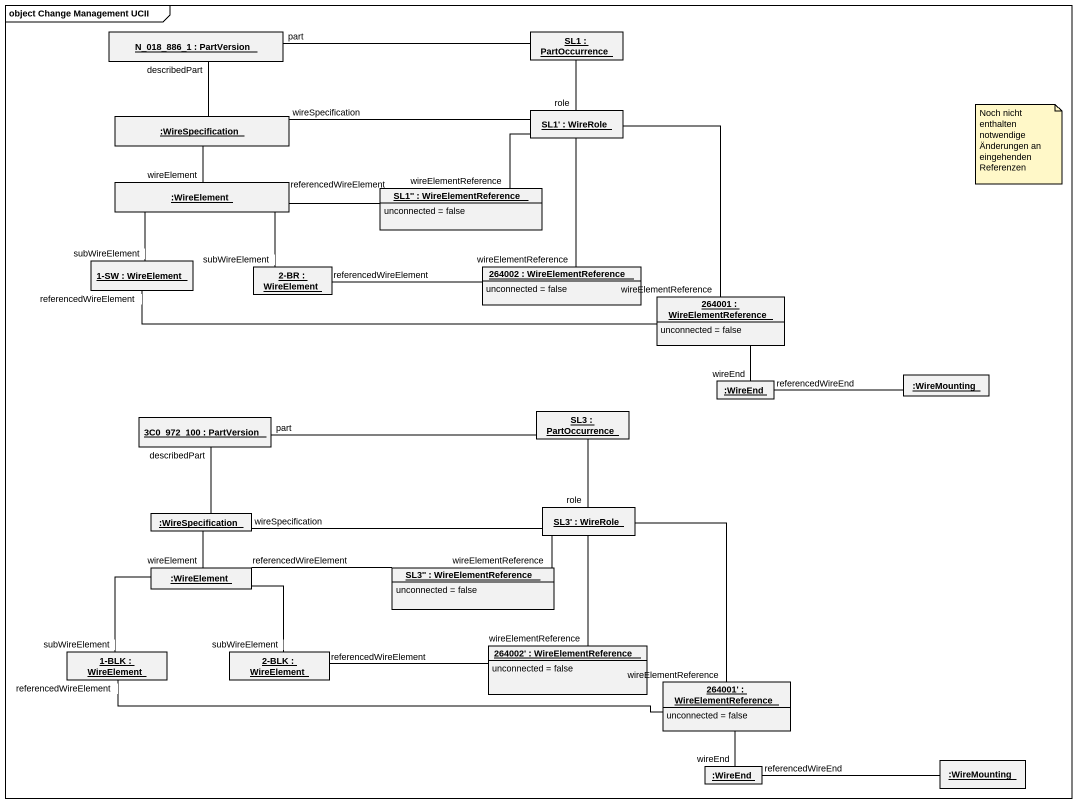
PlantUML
@startuml
mainframe object Change Management UCII
hide circle
hide empty members
object "N_018_886_1 : PartVersion" as N_018_886_1
object "SL1 : PartOccurrence" as SL1
object ":WireSpecification" as WireSpecification
object "SL1' : WireRole" as SL1_2
object ":WireElement" as WireElement
object "SL1'' : WireElementReference" as SL1_3 {
  unconnected = false
}
object "1-SW : WireElement" as o1_SW
object "2-BR : WireElement" as o2_BR
object "264002 : WireElementReference" as o264002 {
  unconnected = false
}
object "264001 : WireElementReference" as o264001 {
  unconnected = false
}
object ":WireMounting" as WireMounting
object "SL3 : PartOccurrence" as SL3
object ":WireEnd" as WireEnd
object "3C0_972_100 : PartVersion" as o3C0_972_100
object ":WireSpecification" as WireSpecification_2
object "SL3' : WireRole" as SL3_2
object ":WireElement" as WireElement_2
object "SL3'' : WireElementReference" as SL3_3 {
  unconnected = false
}
object "264002' : WireElementReference" as o264002_2 {
  unconnected = false
}
object "1-BLK : WireElement" as o1_BLK
object "2-BLK : WireElement" as o2_BLK
object "264001' : WireElementReference" as o264001_2 {
  unconnected = false
}
object ":WireMounting" as WireMounting_2
object ":WireEnd" as WireEnd_2
SL1 -left- N_018_886_1 : part
SL1 -- SL1_2 : role
WireSpecification -up- N_018_886_1 : describedPart
WireSpecification -- WireElement : wireElement
SL1_2 -left- WireSpecification : wireSpecification
SL1_2 -- SL1_3 : wireElementReference
SL1_2 -- o264002 : wireElementReference
SL1_2 -- o264001 : wireElementReference
WireElement -- o1_SW : subWireElement
WireElement -- o2_BR : subWireElement
SL1_3 -left- WireElement : referencedWireElement
o264002 -left- o2_BR : referencedWireElement
o264001 -left- o1_SW : referencedWireElement
o264001 -- WireEnd : wireEnd
WireMounting -left- WireEnd : referencedWireEnd
SL3 -left- o3C0_972_100 : part
SL3 -- SL3_2 : role
WireSpecification_2 -up- o3C0_972_100 : describedPart
WireSpecification_2 -- WireElement_2 : wireElement
SL3_2 -left- WireSpecification_2 : wireSpecification
SL3_2 -left- SL3_3 : wireElementReference
SL3_2 -- o264002_2 : wireElementReference
SL3_2 -- o264001_2 : wireElementReference
WireElement_2 -- o1_BLK : subWireElement
WireElement_2 -- o2_BLK : subWireElement
SL3_3 -left- WireElement_2 : referencedWireElement
o264002_2 -left- o2_BLK : referencedWireElement
o264001_2 -left- o1_BLK : referencedWireElement
o264001_2 -- WireEnd_2 : wireEnd
WireMounting_2 -left- WireEnd_2 : referencedWireEnd
note as N1
  Noch nicht enthalten notwendige Änderungen an eingehenden Referenzen
end note
@enduml
